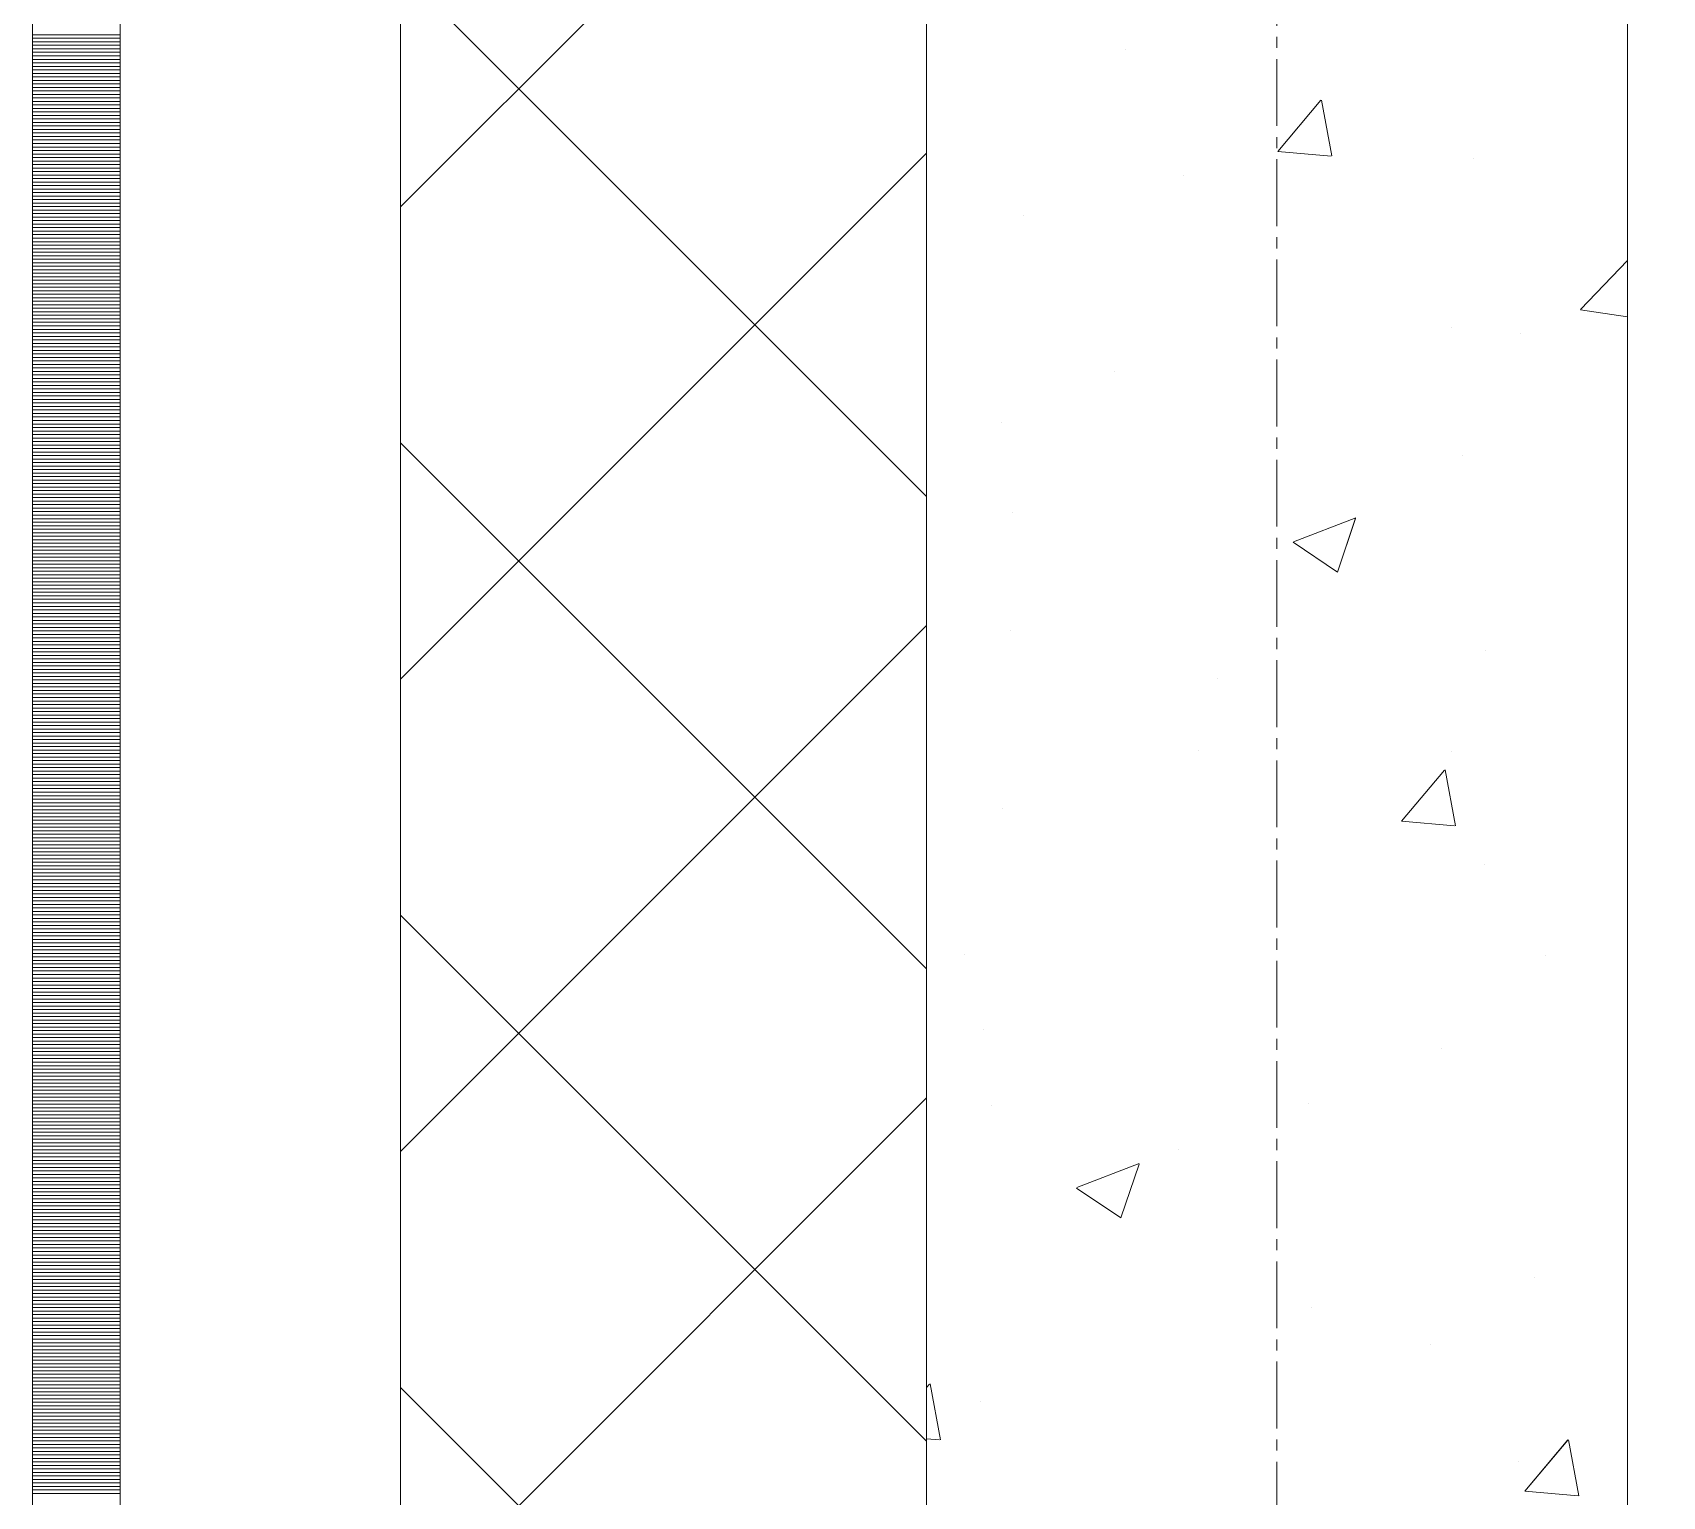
# Model space of a CAD drawing. Header units: millimetres. Extents: x 470010 to 1231400, y -134005 to 421770.
# Drawn here: x 672518.6 to 672983.6, y -41378.3 to -40960.9 of the extents above; entities that cross this region are included whole.
import ezdxf
from ezdxf.enums import TextEntityAlignment as Align

# ---------------------------------------------------------------- set-up
doc = ezdxf.new("R2010")
doc.units = ezdxf.units.MM
doc.linetypes.add('CENTER2', pattern=[28.575, 19.05, -3.175, 3.175, -3.175])
doc.linetypes.add('DASHED', pattern=[19.05, 12.7, -6.35])
doc.layers.get('Defpoints').update_dxf_attribs({"color": 140})
doc.layers.add('АР_Делит', color=120, linetype='Continuous', lineweight=0, plot=False)
for name, color, linetype, lineweight in [('АР_Стены ПЕНОблок', 52, 'Continuous', 20), ('АР_Тонкая', 254, 'Continuous', 5), ('АР_Утеплитель', 31, 'Continuous', 0), ('АР_Штриховка', 8, 'Continuous', 0)]:
    doc.layers.add(name, color=color, linetype=linetype, lineweight=lineweight)
doc.layers.add('РД_Оси_100', color=7, linetype='Continuous', lineweight=0, true_color=0x525252)
doc.styles.add('style1', font='ARIALN.TTF')

# ---------------------------------------------------------------- blocks, each defined once
blk = doc.blocks.new('СОШ_2200_АР_ОСИ_М100_28.05.24')
at = {"layer": 'АР_Делит', "color": 251, "linetype": 'DASHED', "true_color": 0x636466}
blk.add_lwpolyline([(114955, 135155), (114955, -355), (93595.036, -355), (93595.036, 13855), (94145, 13855), (94145, 68320), (66055, 68320), (66055, 13857.73), (83455, 13857.73), (83455, -355), (45245, -355), (45245, 13145), (44695, 13145), (44695, 26755), (45245, 26755), (45245, 68320), (20455, 68320), (20455, 26755), (27955, 26755), (27955, 13145), (-355, 13145), (-355, 100855)], dxfattribs=at)
at = {"layer": 'РД_Оси_100', "color": 251, "linetype": 'CENTER2', "true_color": 0x636466}
blk.add_line((0, -6155), (0, 139938.679), dxfattribs=at)
blk = doc.blocks.new('A$C9108343f')
at = {"layer": 'АР_Стены ПЕНОблок', "color": 18, "linetype": 'Continuous', "lineweight": 20, "true_color": 0x000000}
for p, q in [((7054.96, 97555), (7054.96, 21355)), ((7254.96, 21355), (7254.96, 97555))]:
    blk.add_line(p, q, dxfattribs=at)
at = {"layer": 'АР_Тонкая', "color": 18, "linetype": 'Continuous', "lineweight": 5, "true_color": 0x000000}
for p, q in [((6799.96, 97555), (6799.96, 21355)), ((6824.96, 97555), (6824.96, 21355)), ((6824.96, 21355), (6824.96, 97555)), ((6904.96, 21355), (6904.96, 97555))]:
    blk.add_line(p, q, dxfattribs=at)
at = {"layer": 'АР_Утеплитель', "color": 18, "linetype": 'Continuous', "lineweight": 0, "true_color": 0x000000}
for p, q in [((6904.96, 97555), (6904.96, 21355)), ((7054.96, 21355), (7054.96, 97555))]:
    blk.add_line(p, q, dxfattribs=at)
at = {"layer": 'АР_Штриховка', "color": 18, "linetype": 'Continuous', "lineweight": 0, "true_color": 0x000000}
for p, q in [((6904.96, 59355.68), (7054.96, 59505.68)), ((7054.96, 59273.11), (6904.96, 59423.11)), ((6799.96, 59404.75), (6824.96, 59404.75)), ((6799.96, 59403.75), (6824.96, 59403.75)), ((6799.96, 59402.75), (6824.96, 59402.75)), ((6799.96, 59401.75), (6824.96, 59401.75)), ((6799.96, 59400.75), (6824.96, 59400.75)), ((6799.96, 59399.75), (6824.96, 59399.75)), ((7111.91, 59400.47), (7111.91, 59400.47)), ((6799.96, 59398.75), (6824.96, 59398.75)), ((6799.96, 59397.75), (6824.96, 59397.75)), ((6799.96, 59396.75), (6824.96, 59396.75)), ((6799.96, 59395.75), (6824.96, 59395.75)), ((6799.96, 59394.75), (6824.96, 59394.75)), ((6799.96, 59393.75), (6824.96, 59393.75)), ((6799.96, 59392.75), (6824.96, 59392.75)), ((6799.96, 59391.75), (6824.96, 59391.75)), ((6799.96, 59390.75), (6824.96, 59390.75)), ((6799.96, 59389.75), (6824.96, 59389.75)), ((6799.96, 59388.75), (6824.96, 59388.75)), ((6799.96, 59387.75), (6824.96, 59387.75)), ((6799.96, 59386.75), (6824.96, 59386.75)), ((6799.96, 59385.75), (6824.96, 59385.75)), ((7155.26, 59371.51), (7167.5, 59386.11)), ((7170.66, 59370.22), (7167.72, 59386.14)), ((6799.96, 59384.75), (6824.96, 59384.75)), ((6799.96, 59383.75), (6824.96, 59383.75)), ((6799.96, 59382.75), (6824.96, 59382.75)), ((6799.96, 59381.75), (6824.96, 59381.75)), ((6799.96, 59380.75), (6824.96, 59380.75)), ((6799.96, 59379.75), (6824.96, 59379.75)), ((6799.96, 59378.75), (6824.96, 59378.75)), ((6799.96, 59377.75), (6824.96, 59377.75)), ((6799.96, 59376.75), (6824.96, 59376.75)), ((6799.96, 59375.75), (6824.96, 59375.75)), ((6799.96, 59374.75), (6824.96, 59374.75)), ((6799.96, 59373.75), (6824.96, 59373.75)), ((6799.96, 59372.75), (6824.96, 59372.75)), ((6799.96, 59371.75), (6824.96, 59371.75)), ((7155.26, 59371.51), (7170.44, 59370.18)), ((6799.96, 59370.75), (6824.96, 59370.75)), ((6799.96, 59369.75), (6824.96, 59369.75)), ((6799.96, 59368.75), (6824.96, 59368.75)), ((6799.96, 59367.75), (6824.96, 59367.75)), ((6799.96, 59366.75), (6824.96, 59366.75)), ((6904.96, 59220.97), (7054.96, 59370.97)), ((7211.06, 59369.4), (7211.06, 59369.4)), ((6799.96, 59365.75), (6824.96, 59365.75)), ((6799.96, 59364.75), (6824.96, 59364.75)), ((6799.96, 59363.75), (6824.96, 59363.75)), ((6799.96, 59362.75), (6824.96, 59362.75)), ((7128.44, 59364.64), (7128.44, 59364.64)), ((6799.96, 59361.75), (6824.96, 59361.75)), ((6799.96, 59360.75), (6824.96, 59360.75)), ((6799.96, 59359.75), (6824.96, 59359.75)), ((6799.96, 59358.75), (6824.96, 59358.75)), ((6799.96, 59357.75), (6824.96, 59357.75)), ((6799.96, 59356.75), (6824.96, 59356.75)), ((6799.96, 59355.75), (6824.96, 59355.75)), ((6799.96, 59354.75), (6824.96, 59354.75)), ((6799.96, 59353.75), (6824.96, 59353.75)), ((6799.96, 59352.75), (6824.96, 59352.75)), ((7082.76, 59353.14), (7082.76, 59353.14)), ((6799.96, 59351.75), (6824.96, 59351.75)), ((6799.96, 59350.75), (6824.96, 59350.75)), ((6799.96, 59349.75), (6824.96, 59349.75)), ((6799.96, 59348.75), (6824.96, 59348.75)), ((6799.96, 59347.75), (6824.96, 59347.75)), ((6799.96, 59346.75), (6824.96, 59346.75)), ((6799.96, 59345.75), (6824.96, 59345.75)), ((6799.96, 59344.75), (6824.96, 59344.75)), ((6799.96, 59343.75), (6824.96, 59343.75)), ((6799.96, 59342.75), (6824.96, 59342.75)), ((6799.96, 59341.75), (6824.96, 59341.75)), ((6799.96, 59340.75), (6824.96, 59340.75)), ((6799.96, 59339.75), (6824.96, 59339.75)), ((6799.96, 59338.75), (6824.96, 59338.75)), ((7241.56, 59326.44), (7254.96, 59340.41)), ((6799.96, 59337.75), (6824.96, 59337.75)), ((6799.96, 59336.75), (6824.96, 59336.75)), ((6799.96, 59335.75), (6824.96, 59335.75)), ((6799.96, 59334.75), (6824.96, 59334.75)), ((6799.96, 59333.75), (6824.96, 59333.75)), ((6799.96, 59332.75), (6824.96, 59332.75)), ((6799.96, 59331.75), (6824.96, 59331.75)), ((6799.96, 59330.75), (6824.96, 59330.75)), ((6799.96, 59329.75), (6824.96, 59329.75)), ((6799.96, 59328.75), (6824.96, 59328.75)), ((6799.96, 59327.75), (6824.96, 59327.75)), ((6799.96, 59326.75), (6824.96, 59326.75)), ((6799.96, 59325.75), (6824.96, 59325.75)), ((6799.96, 59324.75), (6824.96, 59324.75)), ((7241.61, 59326.34), (7254.96, 59324.27)), ((6799.96, 59323.75), (6824.96, 59323.75)), ((6799.96, 59322.75), (6824.96, 59322.75)), ((6799.96, 59321.75), (6824.96, 59321.75)), ((6799.96, 59320.75), (6824.96, 59320.75)), ((7204.88, 59321.33), (7204.88, 59321.33)), ((6799.96, 59319.75), (6824.96, 59319.75)), ((6799.96, 59318.75), (6824.96, 59318.75)), ((6799.96, 59317.75), (6824.96, 59317.75)), ((6799.96, 59316.75), (6824.96, 59316.75)), ((6799.96, 59315.75), (6824.96, 59315.75)), ((7224.59, 59319.53), (7224.59, 59319.53)), ((6799.96, 59314.75), (6824.96, 59314.75)), ((6799.96, 59313.75), (6824.96, 59313.75)), ((6799.96, 59312.75), (6824.96, 59312.75)), ((6799.96, 59311.75), (6824.96, 59311.75)), ((6799.96, 59310.75), (6824.96, 59310.75)), ((6799.96, 59309.75), (6824.96, 59309.75)), ((6799.96, 59308.75), (6824.96, 59308.75)), ((6799.96, 59307.75), (6824.96, 59307.75)), ((6799.96, 59306.75), (6824.96, 59306.75)), ((7108.68, 59308.66), (7108.68, 59308.66)), ((6799.96, 59305.75), (6824.96, 59305.75)), ((6799.96, 59304.75), (6824.96, 59304.75)), ((6799.96, 59303.75), (6824.96, 59303.75)), ((6799.96, 59302.75), (6824.96, 59302.75)), ((6799.96, 59301.75), (6824.96, 59301.75)), ((6799.96, 59300.75), (6824.96, 59300.75)), ((6799.96, 59299.75), (6824.96, 59299.75)), ((6799.96, 59298.75), (6824.96, 59298.75)), ((6799.96, 59297.75), (6824.96, 59297.75)), ((6799.96, 59296.75), (6824.96, 59296.75)), ((6799.96, 59295.75), (6824.96, 59295.75)), ((6799.96, 59294.75), (6824.96, 59294.75)), ((6799.96, 59293.75), (6824.96, 59293.75)), ((6799.96, 59292.75), (6824.96, 59292.75)), ((7076.47, 59294.11), (7076.47, 59294.11)), ((6799.96, 59291.75), (6824.96, 59291.75)), ((6799.96, 59290.75), (6824.96, 59290.75)), ((6799.96, 59289.75), (6824.96, 59289.75)), ((6799.96, 59288.75), (6824.96, 59288.75)), ((6799.96, 59287.75), (6824.96, 59287.75)), ((7054.96, 59138.41), (6904.96, 59288.41)), ((6799.96, 59286.75), (6824.96, 59286.75)), ((6799.96, 59285.75), (6824.96, 59285.75)), ((6799.96, 59284.75), (6824.96, 59284.75)), ((6799.96, 59283.75), (6824.96, 59283.75)), ((7207.97, 59284.85), (7207.97, 59284.85)), ((6799.96, 59282.75), (6824.96, 59282.75)), ((6799.96, 59281.75), (6824.96, 59281.75)), ((6799.96, 59280.75), (6824.96, 59280.75)), ((6799.96, 59279.75), (6824.96, 59279.75)), ((6799.96, 59278.75), (6824.96, 59278.75)), ((6799.96, 59277.75), (6824.96, 59277.75)), ((6799.96, 59276.75), (6824.96, 59276.75)), ((6799.96, 59275.75), (6824.96, 59275.75)), ((6799.96, 59274.75), (6824.96, 59274.75)), ((6799.96, 59273.75), (6824.96, 59273.75)), ((6799.96, 59272.75), (6824.96, 59272.75)), ((6799.96, 59271.75), (6824.96, 59271.75)), ((6799.96, 59270.75), (6824.96, 59270.75)), ((6799.96, 59269.75), (6824.96, 59269.75)), ((6799.96, 59268.75), (6824.96, 59268.75)), ((6799.96, 59267.75), (6824.96, 59267.75)), ((6799.96, 59266.75), (6824.96, 59266.75)), ((6799.96, 59265.75), (6824.96, 59265.75)), ((6799.96, 59264.75), (6824.96, 59264.75)), ((7079.67, 59268.59), (7079.67, 59268.59)), ((7159.7, 59260.17), (7177.49, 59266.99)), ((7172.28, 59251.5), (7177.43, 59266.85)), ((6799.96, 59263.75), (6824.96, 59263.75)), ((6799.96, 59262.75), (6824.96, 59262.75)), ((6799.96, 59261.75), (6824.96, 59261.75)), ((6799.96, 59260.75), (6824.96, 59260.75)), ((6799.96, 59259.75), (6824.96, 59259.75)), ((7159.64, 59260.02), (7172.27, 59251.5)), ((6799.96, 59258.75), (6824.96, 59258.75)), ((6799.96, 59257.75), (6824.96, 59257.75)), ((6799.96, 59256.75), (6824.96, 59256.75)), ((6799.96, 59255.75), (6824.96, 59255.75)), ((6799.96, 59254.75), (6824.96, 59254.75)), ((6799.96, 59253.75), (6824.96, 59253.75)), ((6799.96, 59252.75), (6824.96, 59252.75)), ((6799.96, 59251.75), (6824.96, 59251.75)), ((6799.96, 59250.75), (6824.96, 59250.75)), ((6799.96, 59249.75), (6824.96, 59249.75)), ((6799.96, 59248.75), (6824.96, 59248.75)), ((6799.96, 59247.75), (6824.96, 59247.75)), ((6799.96, 59246.75), (6824.96, 59246.75)), ((6799.96, 59245.75), (6824.96, 59245.75)), ((6799.96, 59244.75), (6824.96, 59244.75)), ((6799.96, 59243.75), (6824.96, 59243.75)), ((6799.96, 59242.75), (6824.96, 59242.75)), ((6799.96, 59241.75), (6824.96, 59241.75)), ((6799.96, 59240.75), (6824.96, 59240.75)), ((6799.96, 59239.75), (6824.96, 59239.75)), ((6799.96, 59238.75), (6824.96, 59238.75)), ((6799.96, 59237.75), (6824.96, 59237.75)), ((6799.96, 59236.75), (6824.96, 59236.75)), ((6799.96, 59235.75), (6824.96, 59235.75)), ((6799.96, 59234.75), (6824.96, 59234.75)), ((6799.96, 59233.75), (6824.96, 59233.75)), ((6799.96, 59232.75), (6824.96, 59232.75)), ((6799.96, 59231.75), (6824.96, 59231.75)), ((6904.96, 59086.27), (7054.96, 59236.27)), ((7078.98, 59234.85), (7078.98, 59234.85)), ((6799.96, 59230.75), (6824.96, 59230.75)), ((6799.96, 59229.75), (6824.96, 59229.75)), ((6799.96, 59228.75), (6824.96, 59228.75)), ((6799.96, 59227.75), (6824.96, 59227.75)), ((7214.57, 59229.12), (7214.57, 59229.12)), ((6799.96, 59226.75), (6824.96, 59226.75)), ((6799.96, 59225.75), (6824.96, 59225.75)), ((6799.96, 59224.75), (6824.96, 59224.75)), ((6799.96, 59223.75), (6824.96, 59223.75)), ((6799.96, 59222.75), (6824.96, 59222.75)), ((6799.96, 59221.75), (6824.96, 59221.75)), ((6799.96, 59220.75), (6824.96, 59220.75)), ((6799.96, 59219.75), (6824.96, 59219.75)), ((6799.96, 59218.75), (6824.96, 59218.75)), ((6799.96, 59217.75), (6824.96, 59217.75)), ((7138.06, 59221.15), (7138.06, 59221.15)), ((6799.96, 59216.75), (6824.96, 59216.75)), ((6799.96, 59215.75), (6824.96, 59215.75)), ((6799.96, 59214.75), (6824.96, 59214.75)), ((6799.96, 59213.75), (6824.96, 59213.75)), ((6799.96, 59212.75), (6824.96, 59212.75)), ((6799.96, 59211.75), (6824.96, 59211.75)), ((6799.96, 59210.75), (6824.96, 59210.75)), ((6799.96, 59209.75), (6824.96, 59209.75)), ((6799.96, 59208.75), (6824.96, 59208.75)), ((6799.96, 59207.75), (6824.96, 59207.75)), ((6799.96, 59206.75), (6824.96, 59206.75)), ((6799.96, 59205.75), (6824.96, 59205.75)), ((6799.96, 59204.75), (6824.96, 59204.75)), ((6799.96, 59203.75), (6824.96, 59203.75)), ((6799.96, 59202.75), (6824.96, 59202.75)), ((6799.96, 59201.75), (6824.96, 59201.75)), ((6799.96, 59200.75), (6824.96, 59200.75)), ((6799.96, 59199.75), (6824.96, 59199.75)), ((7132.53, 59200.73), (7132.53, 59200.73)), ((7204.88, 59200.29), (7204.88, 59200.29)), ((6799.96, 59198.75), (6824.96, 59198.75)), ((6799.96, 59197.75), (6824.96, 59197.75)), ((6799.96, 59196.75), (6824.96, 59196.75)), ((6799.96, 59195.75), (6824.96, 59195.75)), ((6799.96, 59194.75), (6824.96, 59194.75)), ((7190.5, 59180.46), (7202.75, 59195.05)), ((7205.9, 59179.16), (7202.96, 59195.09)), ((6799.96, 59193.75), (6824.96, 59193.75)), ((6799.96, 59192.75), (6824.96, 59192.75)), ((6799.96, 59191.75), (6824.96, 59191.75)), ((6799.96, 59190.75), (6824.96, 59190.75)), ((6799.96, 59189.75), (6824.96, 59189.75)), ((6799.96, 59188.75), (6824.96, 59188.75)), ((6799.96, 59187.75), (6824.96, 59187.75)), ((6799.96, 59186.75), (6824.96, 59186.75)), ((6799.96, 59185.75), (6824.96, 59185.75)), ((6799.96, 59184.75), (6824.96, 59184.75)), ((6799.96, 59183.75), (6824.96, 59183.75)), ((6799.96, 59182.75), (6824.96, 59182.75)), ((6799.96, 59181.75), (6824.96, 59181.75)), ((6799.96, 59180.75), (6824.96, 59180.75)), ((7076.59, 59184.03), (7076.59, 59184.03)), ((6799.96, 59179.75), (6824.96, 59179.75)), ((6799.96, 59178.75), (6824.96, 59178.75)), ((6799.96, 59177.75), (6824.96, 59177.75)), ((6799.96, 59176.75), (6824.96, 59176.75)), ((7190.5, 59180.45), (7205.68, 59179.12)), ((6799.96, 59175.75), (6824.96, 59175.75)), ((6799.96, 59174.75), (6824.96, 59174.75)), ((6799.96, 59173.75), (6824.96, 59173.75)), ((6799.96, 59172.75), (6824.96, 59172.75)), ((6799.96, 59171.75), (6824.96, 59171.75)), ((6799.96, 59170.75), (6824.96, 59170.75)), ((6799.96, 59169.75), (6824.96, 59169.75)), ((6799.96, 59168.75), (6824.96, 59168.75)), ((6799.96, 59167.75), (6824.96, 59167.75)), ((6799.96, 59166.75), (6824.96, 59166.75)), ((7214.11, 59167.98), (7214.11, 59167.98)), ((6799.96, 59165.75), (6824.96, 59165.75)), ((6799.96, 59164.75), (6824.96, 59164.75)), ((6799.96, 59163.75), (6824.96, 59163.75)), ((6799.96, 59162.75), (6824.96, 59162.75)), ((6799.96, 59161.75), (6824.96, 59161.75)), ((6799.96, 59160.75), (6824.96, 59160.75)), ((6799.96, 59159.75), (6824.96, 59159.75)), ((6799.96, 59158.75), (6824.96, 59158.75)), ((6799.96, 59157.75), (6824.96, 59157.75)), ((6799.96, 59156.75), (6824.96, 59156.75)), ((6799.96, 59155.75), (6824.96, 59155.75)), ((6799.96, 59154.75), (6824.96, 59154.75)), ((6799.96, 59153.75), (6824.96, 59153.75)), ((6799.96, 59152.75), (6824.96, 59152.75)), ((7054.96, 59003.7), (6904.96, 59153.7)), ((6799.96, 59151.75), (6824.96, 59151.75)), ((6799.96, 59150.75), (6824.96, 59150.75)), ((6799.96, 59149.75), (6824.96, 59149.75)), ((6799.96, 59148.75), (6824.96, 59148.75)), ((6799.96, 59147.75), (6824.96, 59147.75)), ((6799.96, 59146.75), (6824.96, 59146.75)), ((6799.96, 59145.75), (6824.96, 59145.75)), ((6799.96, 59144.75), (6824.96, 59144.75)), ((6799.96, 59143.75), (6824.96, 59143.75)), ((6799.96, 59142.75), (6824.96, 59142.75)), ((6799.96, 59141.75), (6824.96, 59141.75)), ((6799.96, 59140.75), (6824.96, 59140.75)), ((6799.96, 59139.75), (6824.96, 59139.75)), ((6799.96, 59138.75), (6824.96, 59138.75)), ((7065.98, 59142.56), (7065.98, 59142.56)), ((7231.65, 59142.09), (7231.65, 59142.09)), ((6799.96, 59137.75), (6824.96, 59137.75)), ((6799.96, 59136.75), (6824.96, 59136.75)), ((6799.96, 59135.75), (6824.96, 59135.75)), ((6799.96, 59134.75), (6824.96, 59134.75)), ((6799.96, 59133.75), (6824.96, 59133.75)), ((6799.96, 59132.75), (6824.96, 59132.75)), ((6799.96, 59131.75), (6824.96, 59131.75)), ((6799.96, 59130.75), (6824.96, 59130.75)), ((6799.96, 59129.75), (6824.96, 59129.75)), ((6799.96, 59128.75), (6824.96, 59128.75)), ((6799.96, 59127.75), (6824.96, 59127.75)), ((6799.96, 59126.75), (6824.96, 59126.75)), ((6799.96, 59125.75), (6824.96, 59125.75)), ((6799.96, 59124.75), (6824.96, 59124.75)), ((6799.96, 59123.75), (6824.96, 59123.75)), ((6799.96, 59122.75), (6824.96, 59122.75)), ((6799.96, 59121.75), (6824.96, 59121.75)), ((6799.96, 59120.75), (6824.96, 59120.75)), ((7071.24, 59120.97), (7071.24, 59120.97)), ((6799.96, 59119.75), (6824.96, 59119.75)), ((6799.96, 59118.75), (6824.96, 59118.75)), ((6799.96, 59117.75), (6824.96, 59117.75)), ((6799.96, 59116.75), (6824.96, 59116.75)), ((6799.96, 59115.75), (6824.96, 59115.75)), ((7201.79, 59115.74), (7201.79, 59115.74)), ((6799.96, 59114.75), (6824.96, 59114.75)), ((6799.96, 59113.75), (6824.96, 59113.75)), ((6799.96, 59112.75), (6824.96, 59112.75)), ((6799.96, 59111.75), (6824.96, 59111.75)), ((6799.96, 59110.75), (6824.96, 59110.75)), ((6799.96, 59109.75), (6824.96, 59109.75)), ((6799.96, 59108.75), (6824.96, 59108.75)), ((6799.96, 59107.75), (6824.96, 59107.75)), ((6799.96, 59106.75), (6824.96, 59106.75)), ((6799.96, 59105.75), (6824.96, 59105.75)), ((6799.96, 59104.75), (6824.96, 59104.75)), ((6799.96, 59103.75), (6824.96, 59103.75)), ((6799.96, 59102.75), (6824.96, 59102.75)), ((6799.96, 59101.75), (6824.96, 59101.75)), ((6904.96, 58951.56), (7054.96, 59101.56)), ((6799.96, 59100.75), (6824.96, 59100.75)), ((6799.96, 59099.75), (6824.96, 59099.75)), ((6799.96, 59098.75), (6824.96, 59098.75)), ((6799.96, 59097.75), (6824.96, 59097.75)), ((7073.5, 59099.48), (7073.5, 59099.48)), ((7164.04, 59100.01), (7164.04, 59100.01)), ((6799.96, 59096.75), (6824.96, 59096.75)), ((6799.96, 59095.75), (6824.96, 59095.75)), ((6799.96, 59094.75), (6824.96, 59094.75)), ((6799.96, 59093.75), (6824.96, 59093.75)), ((6799.96, 59092.75), (6824.96, 59092.75)), ((6799.96, 59091.75), (6824.96, 59091.75)), ((6799.96, 59090.75), (6824.96, 59090.75)), ((6799.96, 59089.75), (6824.96, 59089.75)), ((6799.96, 59088.75), (6824.96, 59088.75)), ((6799.96, 59087.75), (6824.96, 59087.75)), ((6799.96, 59086.75), (6824.96, 59086.75)), ((6799.96, 59085.75), (6824.96, 59085.75)), ((6799.96, 59084.75), (6824.96, 59084.75)), ((6799.96, 59083.75), (6824.96, 59083.75)), ((7126.84, 59086.79), (7126.84, 59086.79)), ((6799.96, 59082.75), (6824.96, 59082.75)), ((6799.96, 59081.75), (6824.96, 59081.75)), ((6799.96, 59080.75), (6824.96, 59080.75)), ((6799.96, 59079.75), (6824.96, 59079.75)), ((6799.96, 59078.75), (6824.96, 59078.75)), ((7097.9, 59075.98), (7115.68, 59082.81)), ((7110.48, 59067.31), (7115.63, 59082.66)), ((6799.96, 59077.75), (6824.96, 59077.75)), ((6799.96, 59076.75), (6824.96, 59076.75)), ((6799.96, 59075.75), (6824.96, 59075.75)), ((6799.96, 59074.75), (6824.96, 59074.75)), ((6799.96, 59073.75), (6824.96, 59073.75)), ((7097.83, 59075.84), (7110.47, 59067.31)), ((6799.96, 59072.75), (6824.96, 59072.75)), ((6799.96, 59071.75), (6824.96, 59071.75)), ((6799.96, 59070.75), (6824.96, 59070.75)), ((6799.96, 59069.75), (6824.96, 59069.75)), ((6799.96, 59068.75), (6824.96, 59068.75)), ((6799.96, 59067.75), (6824.96, 59067.75)), ((6799.96, 59066.75), (6824.96, 59066.75)), ((6799.96, 59065.75), (6824.96, 59065.75)), ((6799.96, 59064.75), (6824.96, 59064.75)), ((6799.96, 59063.75), (6824.96, 59063.75)), ((6799.96, 59062.75), (6824.96, 59062.75)), ((6799.96, 59061.75), (6824.96, 59061.75)), ((6799.96, 59060.75), (6824.96, 59060.75)), ((6799.96, 59059.75), (6824.96, 59059.75)), ((6799.96, 59058.75), (6824.96, 59058.75)), ((6799.96, 59057.75), (6824.96, 59057.75)), ((6799.96, 59056.75), (6824.96, 59056.75)), ((6799.96, 59055.75), (6824.96, 59055.75)), ((6799.96, 59054.75), (6824.96, 59054.75)), ((6799.96, 59053.75), (6824.96, 59053.75)), ((6799.96, 59052.75), (6824.96, 59052.75)), ((6799.96, 59051.75), (6824.96, 59051.75)), ((6799.96, 59050.75), (6824.96, 59050.75)), ((6799.96, 59049.75), (6824.96, 59049.75)), ((6799.96, 59048.75), (6824.96, 59048.75)), ((6799.96, 59047.75), (6824.96, 59047.75)), ((6799.96, 59046.75), (6824.96, 59046.75)), ((6799.96, 59045.75), (6824.96, 59045.75)), ((7228.42, 59050.28), (7228.42, 59050.28)), ((6799.96, 59044.75), (6824.96, 59044.75)), ((6799.96, 59043.75), (6824.96, 59043.75)), ((6799.96, 59042.75), (6824.96, 59042.75)), ((6799.96, 59041.75), (6824.96, 59041.75)), ((7164.83, 59041.9), (7164.83, 59041.9)), ((6799.96, 59040.75), (6824.96, 59040.75)), ((6799.96, 59039.75), (6824.96, 59039.75)), ((6799.96, 59038.75), (6824.96, 59038.75)), ((6799.96, 59037.75), (6824.96, 59037.75)), ((6799.96, 59036.75), (6824.96, 59036.75)), ((6799.96, 59035.75), (6824.96, 59035.75)), ((6799.96, 59034.75), (6824.96, 59034.75)), ((6799.96, 59033.75), (6824.96, 59033.75)), ((6799.96, 59032.75), (6824.96, 59032.75)), ((6799.96, 59031.75), (6824.96, 59031.75)), ((6799.96, 59030.75), (6824.96, 59030.75)), ((6799.96, 59029.75), (6824.96, 59029.75)), ((6799.96, 59028.75), (6824.96, 59028.75)), ((6799.96, 59027.75), (6824.96, 59027.75)), ((7198.71, 59031.18), (7198.71, 59031.18)), ((6799.96, 59026.75), (6824.96, 59026.75)), ((6799.96, 59025.75), (6824.96, 59025.75)), ((6799.96, 59024.75), (6824.96, 59024.75)), ((6799.96, 59023.75), (6824.96, 59023.75)), ((6799.96, 59022.75), (6824.96, 59022.75)), ((6799.96, 59021.75), (6824.96, 59021.75)), ((6799.96, 59020.75), (6824.96, 59020.75)), ((6799.96, 59019.75), (6824.96, 59019.75)), ((6799.96, 59018.75), (6824.96, 59018.75)), ((7054.96, 58869), (6904.96, 59019)), ((7054.96, 59018.92), (7055.81, 59019.93)), ((7058.96, 59004.05), (7056.02, 59019.97)), ((6799.96, 59017.75), (6824.96, 59017.75)), ((6799.96, 59016.75), (6824.96, 59016.75)), ((6799.96, 59015.75), (6824.96, 59015.75)), ((6799.96, 59014.75), (6824.96, 59014.75)), ((6799.96, 59013.75), (6824.96, 59013.75)), ((7070.41, 59014.92), (7070.41, 59014.92)), ((6799.96, 59012.75), (6824.96, 59012.75)), ((6799.96, 59011.75), (6824.96, 59011.75)), ((6799.96, 59010.75), (6824.96, 59010.75)), ((6799.96, 59009.75), (6824.96, 59009.75)), ((6799.96, 59008.75), (6824.96, 59008.75)), ((6799.96, 59007.75), (6824.96, 59007.75)), ((6799.96, 59006.75), (6824.96, 59006.75)), ((6799.96, 59005.75), (6824.96, 59005.75)), ((6799.96, 59004.75), (6824.96, 59004.75)), ((7054.96, 59004.34), (7058.74, 59004.01)), ((7225.75, 58989.4), (7237.99, 59003.99)), ((7241.14, 58988.11), (7238.21, 59004.03)), ((6799.96, 59003.75), (6824.96, 59003.75)), ((6799.96, 59002.75), (6824.96, 59002.75)), ((6799.96, 59001.75), (6824.96, 59001.75)), ((6799.96, 59000.75), (6824.96, 59000.75)), ((6799.96, 58999.75), (6824.96, 58999.75)), ((6799.96, 58998.75), (6824.96, 58998.75)), ((6799.96, 58997.75), (6824.96, 58997.75)), ((6799.96, 58996.75), (6824.96, 58996.75)), ((6799.96, 58995.75), (6824.96, 58995.75)), ((6799.96, 58994.75), (6824.96, 58994.75)), ((7223.85, 58997.9), (7223.85, 58997.9)), ((6799.96, 58993.75), (6824.96, 58993.75)), ((6799.96, 58992.75), (6824.96, 58992.75)), ((6799.96, 58991.75), (6824.96, 58991.75)), ((6799.96, 58990.75), (6824.96, 58990.75)), ((6799.96, 58989.75), (6824.96, 58989.75)), ((6799.96, 58988.75), (6824.96, 58988.75)), ((7225.75, 58989.4), (7240.93, 58988.07))]:
    blk.add_line(p, q, dxfattribs=at)
at = {"layer": 'РД_Оси_100'}
blk.add_blockref('СОШ_2200_АР_ОСИ_М100_28.05.24', (7154.96, 6755), dxfattribs=at)
at = {"layer": 'Defpoints', "color": 18, "true_color": 0x000000, "style": 'style1'}
for p in [(143949.34, 316089.12), (143974.98, 281639.5), (143890.4, 273244.71), (143839.99, 264276.81), (143967.75, 254892.38), (12251.96, 104178.14), (12382.58, 96023.14)]:
    blk.add_attdef('АР-ПОМЕЩЕНИЕ:НАИМЕНОВАНИЕ', text='', height=100, dxfattribs=at).set_placement(p, align=Align.MIDDLE)
at = {"layer": 'Defpoints', "color": 18, "true_color": 0x000000, "style": 'style1', "flags": 8}
for p in [(143951.3, 279099.09), (143848.34, 269251.11), (143875.33, 260094.25), (144049.74, 250824.7), (163419.28, 238153.36), (155897.46, 237965.97), (183037.2, 237965.97), (143342.94, 237876.19)]:
    blk.add_attdef('АР-ПОМЕЩЕНИЕ:НАИМЕНОВАНИЕ', text='', height=100, dxfattribs=at).set_placement(p, align=Align.MIDDLE)

msp = doc.modelspace()

# ---------------------------------------------------------------- linework, layer by layer
at = {"layer": 'АР_Стены ПЕНОблок', "color": 18, "linetype": 'Continuous', "lineweight": 20, "true_color": 0x000000}
for p, q in [((672773.57, -2811.242), (672773.57, -79011.242)), ((672973.57, -79011.242), (672973.57, -2811.242))]:
    msp.add_line(p, q, dxfattribs=at)
at = {"layer": 'АР_Тонкая', "color": 18, "linetype": 'Continuous', "lineweight": 5, "true_color": 0x000000}
for p, q in [((672518.57, -2811.242), (672518.57, -79011.242)), ((672543.57, -2811.242), (672543.57, -79011.242)), ((672543.57, -79011.242), (672543.57, -2811.242)), ((672623.57, -79011.242), (672623.57, -2811.242))]:
    msp.add_line(p, q, dxfattribs=at)
at = {"layer": 'АР_Утеплитель', "color": 18, "linetype": 'Continuous', "lineweight": 0, "true_color": 0x000000}
for p, q in [((672623.57, -2811.242), (672623.57, -79011.242)), ((672773.57, -79011.242), (672773.57, -2811.242))]:
    msp.add_line(p, q, dxfattribs=at)
at = {"layer": 'АР_Штриховка', "color": 18, "linetype": 'Continuous', "lineweight": 0, "true_color": 0x000000}
for p, q in [((672623.57, -41010.566), (672773.57, -40860.566)), ((672773.57, -41093.133), (672623.57, -40943.133)), ((672518.57, -40961.492), (672543.57, -40961.492)), ((672518.57, -40962.492), (672543.57, -40962.492)), ((672518.57, -40963.492), (672543.57, -40963.492)), ((672518.57, -40964.492), (672543.57, -40964.492)), ((672518.57, -40965.492), (672543.57, -40965.492)), ((672518.57, -40966.492), (672543.57, -40966.492)), ((672518.57, -40967.492), (672543.57, -40967.492)), ((672518.57, -40968.492), (672543.57, -40968.492)), ((672518.57, -40969.492), (672543.57, -40969.492)), ((672518.57, -40970.492), (672543.57, -40970.492)), ((672518.57, -40971.492), (672543.57, -40971.492)), ((672518.57, -40972.492), (672543.57, -40972.492)), ((672518.57, -40973.492), (672543.57, -40973.492)), ((672518.57, -40974.492), (672543.57, -40974.492)), ((672518.57, -40975.492), (672543.57, -40975.492)), ((672518.57, -40976.492), (672543.57, -40976.492)), ((672518.57, -40977.492), (672543.57, -40977.492)), ((672518.57, -40978.492), (672543.57, -40978.492)), ((672518.57, -40979.492), (672543.57, -40979.492)), ((672873.871, -40994.728), (672886.116, -40980.135)), ((672889.269, -40996.021), (672886.332, -40980.099)), ((672518.57, -40980.492), (672543.57, -40980.492)), ((672518.57, -40981.492), (672543.57, -40981.492)), ((672518.57, -40982.492), (672543.57, -40982.492)), ((672518.57, -40983.492), (672543.57, -40983.492)), ((672518.57, -40984.492), (672543.57, -40984.492)), ((672518.57, -40985.492), (672543.57, -40985.492)), ((672518.57, -40986.492), (672543.57, -40986.492)), ((672518.57, -40987.492), (672543.57, -40987.492)), ((672518.57, -40988.492), (672543.57, -40988.492)), ((672518.57, -40989.492), (672543.57, -40989.492)), ((672518.57, -40990.492), (672543.57, -40990.492)), ((672518.57, -40991.492), (672543.57, -40991.492)), ((672518.57, -40992.492), (672543.57, -40992.492)), ((672518.57, -40993.492), (672543.57, -40993.492)), ((672518.57, -40994.492), (672543.57, -40994.492)), ((672518.57, -40995.492), (672543.57, -40995.492)), ((672518.57, -40996.492), (672543.57, -40996.492)), ((672518.57, -40997.492), (672543.57, -40997.492)), ((672518.57, -40998.492), (672543.57, -40998.492)), ((672623.57, -41145.27), (672773.57, -40995.27)), ((672873.87, -40994.732), (672889.053, -40996.061)), ((672518.57, -40999.492), (672543.57, -40999.492)), ((672518.57, -41000.492), (672543.57, -41000.492)), ((672518.57, -41001.492), (672543.57, -41001.492)), ((672518.57, -41002.492), (672543.57, -41002.492)), ((672518.57, -41003.492), (672543.57, -41003.492)), ((672518.57, -41004.492), (672543.57, -41004.492)), ((672518.57, -41005.492), (672543.57, -41005.492)), ((672518.57, -41006.492), (672543.57, -41006.492)), ((672518.57, -41007.492), (672543.57, -41007.492)), ((672518.57, -41008.492), (672543.57, -41008.492)), ((672518.57, -41009.492), (672543.57, -41009.492)), ((672518.57, -41010.492), (672543.57, -41010.492)), ((672518.57, -41011.492), (672543.57, -41011.492)), ((672518.57, -41012.492), (672543.57, -41012.492)), ((672518.57, -41013.492), (672543.57, -41013.492)), ((672518.57, -41014.492), (672543.57, -41014.492)), ((672518.57, -41015.492), (672543.57, -41015.492)), ((672518.57, -41016.492), (672543.57, -41016.492)), ((672518.57, -41017.492), (672543.57, -41017.492)), ((672518.57, -41018.492), (672543.57, -41018.492)), ((672518.57, -41019.492), (672543.57, -41019.492)), ((672518.57, -41020.492), (672543.57, -41020.492)), ((672518.57, -41021.492), (672543.57, -41021.492)), ((672518.57, -41022.492), (672543.57, -41022.492)), ((672518.57, -41023.492), (672543.57, -41023.492)), ((672518.57, -41024.492), (672543.57, -41024.492)), ((672518.57, -41025.492), (672543.57, -41025.492)), ((672518.57, -41026.492), (672543.57, -41026.492)), ((672960.172, -41039.8), (672973.57, -41025.837)), ((672518.57, -41027.492), (672543.57, -41027.492)), ((672518.57, -41028.492), (672543.57, -41028.492)), ((672518.57, -41029.492), (672543.57, -41029.492)), ((672518.57, -41030.492), (672543.57, -41030.492)), ((672518.57, -41031.492), (672543.57, -41031.492)), ((672518.57, -41032.492), (672543.57, -41032.492)), ((672518.57, -41033.492), (672543.57, -41033.492)), ((672518.57, -41034.492), (672543.57, -41034.492)), ((672518.57, -41035.492), (672543.57, -41035.492)), ((672518.57, -41036.492), (672543.57, -41036.492)), ((672518.57, -41037.492), (672543.57, -41037.492)), ((672518.57, -41038.492), (672543.57, -41038.492)), ((672518.57, -41039.492), (672543.57, -41039.492)), ((672518.57, -41040.492), (672543.57, -41040.492)), ((672960.218, -41039.898), (672973.57, -41041.969)), ((672518.57, -41041.492), (672543.57, -41041.492)), ((672518.57, -41042.492), (672543.57, -41042.492)), ((672518.57, -41043.492), (672543.57, -41043.492)), ((672518.57, -41044.492), (672543.57, -41044.492)), ((672518.57, -41045.492), (672543.57, -41045.492)), ((672518.57, -41046.492), (672543.57, -41046.492)), ((672518.57, -41047.492), (672543.57, -41047.492)), ((672518.57, -41048.492), (672543.57, -41048.492)), ((672518.57, -41049.492), (672543.57, -41049.492)), ((672518.57, -41050.492), (672543.57, -41050.492)), ((672518.57, -41051.492), (672543.57, -41051.492)), ((672518.57, -41052.492), (672543.57, -41052.492)), ((672518.57, -41053.492), (672543.57, -41053.492)), ((672518.57, -41054.492), (672543.57, -41054.492)), ((672518.57, -41055.492), (672543.57, -41055.492)), ((672518.57, -41056.492), (672543.57, -41056.492)), ((672518.57, -41057.492), (672543.57, -41057.492)), ((672518.57, -41058.492), (672543.57, -41058.492)), ((672518.57, -41059.492), (672543.57, -41059.492)), ((672518.57, -41060.492), (672543.57, -41060.492)), ((672518.57, -41061.492), (672543.57, -41061.492)), ((672518.57, -41062.492), (672543.57, -41062.492)), ((672518.57, -41063.492), (672543.57, -41063.492)), ((672518.57, -41064.492), (672543.57, -41064.492)), ((672518.57, -41065.492), (672543.57, -41065.492)), ((672518.57, -41066.492), (672543.57, -41066.492)), ((672518.57, -41067.492), (672543.57, -41067.492)), ((672518.57, -41068.492), (672543.57, -41068.492)), ((672518.57, -41069.492), (672543.57, -41069.492)), ((672518.57, -41070.492), (672543.57, -41070.492)), ((672518.57, -41071.492), (672543.57, -41071.492)), ((672518.57, -41072.492), (672543.57, -41072.492)), ((672518.57, -41073.492), (672543.57, -41073.492)), ((672518.57, -41074.492), (672543.57, -41074.492)), ((672518.57, -41075.492), (672543.57, -41075.492)), ((672518.57, -41076.492), (672543.57, -41076.492)), ((672518.57, -41077.492), (672543.57, -41077.492)), ((672773.57, -41227.837), (672623.57, -41077.837)), ((672518.57, -41078.492), (672543.57, -41078.492)), ((672518.57, -41079.492), (672543.57, -41079.492)), ((672518.57, -41080.492), (672543.57, -41080.492)), ((672518.57, -41081.492), (672543.57, -41081.492)), ((672518.57, -41082.492), (672543.57, -41082.492)), ((672518.57, -41083.492), (672543.57, -41083.492)), ((672518.57, -41084.492), (672543.57, -41084.492)), ((672518.57, -41085.492), (672543.57, -41085.492)), ((672518.57, -41086.492), (672543.57, -41086.492)), ((672518.57, -41087.492), (672543.57, -41087.492)), ((672518.57, -41088.492), (672543.57, -41088.492)), ((672518.57, -41089.492), (672543.57, -41089.492)), ((672518.57, -41090.492), (672543.57, -41090.492)), ((672518.57, -41091.492), (672543.57, -41091.492)), ((672518.57, -41092.492), (672543.57, -41092.492)), ((672518.57, -41093.492), (672543.57, -41093.492)), ((672518.57, -41094.492), (672543.57, -41094.492)), ((672518.57, -41095.492), (672543.57, -41095.492)), ((672518.57, -41096.492), (672543.57, -41096.492)), ((672518.57, -41097.492), (672543.57, -41097.492)), ((672518.57, -41098.492), (672543.57, -41098.492)), ((672518.57, -41099.492), (672543.57, -41099.492)), ((672518.57, -41100.492), (672543.57, -41100.492)), ((672878.313, -41106.075), (672896.098, -41099.248)), ((672890.896, -41114.744), (672896.046, -41099.395)), ((672518.57, -41101.492), (672543.57, -41101.492)), ((672518.57, -41102.492), (672543.57, -41102.492)), ((672518.57, -41103.492), (672543.57, -41103.492)), ((672518.57, -41104.492), (672543.57, -41104.492)), ((672518.57, -41105.492), (672543.57, -41105.492)), ((672518.57, -41106.492), (672543.57, -41106.492)), ((672518.57, -41107.492), (672543.57, -41107.492)), ((672518.57, -41108.492), (672543.57, -41108.492)), ((672518.57, -41109.492), (672543.57, -41109.492)), ((672518.57, -41110.492), (672543.57, -41110.492)), ((672878.248, -41106.218), (672890.883, -41114.74)), ((672518.57, -41111.492), (672543.57, -41111.492)), ((672518.57, -41112.492), (672543.57, -41112.492)), ((672518.57, -41113.492), (672543.57, -41113.492)), ((672518.57, -41114.492), (672543.57, -41114.492)), ((672518.57, -41115.492), (672543.57, -41115.492)), ((672518.57, -41116.492), (672543.57, -41116.492)), ((672518.57, -41117.492), (672543.57, -41117.492)), ((672518.57, -41118.492), (672543.57, -41118.492)), ((672518.57, -41119.492), (672543.57, -41119.492)), ((672518.57, -41120.492), (672543.57, -41120.492)), ((672518.57, -41121.492), (672543.57, -41121.492)), ((672518.57, -41122.492), (672543.57, -41122.492)), ((672518.57, -41123.492), (672543.57, -41123.492)), ((672518.57, -41124.492), (672543.57, -41124.492)), ((672518.57, -41125.492), (672543.57, -41125.492)), ((672518.57, -41126.492), (672543.57, -41126.492)), ((672518.57, -41127.492), (672543.57, -41127.492)), ((672518.57, -41128.492), (672543.57, -41128.492)), ((672518.57, -41129.492), (672543.57, -41129.492)), ((672518.57, -41130.492), (672543.57, -41130.492)), ((672518.57, -41131.492), (672543.57, -41131.492)), ((672518.57, -41132.492), (672543.57, -41132.492)), ((672518.57, -41133.492), (672543.57, -41133.492)), ((672623.57, -41279.974), (672773.57, -41129.974)), ((672518.57, -41134.492), (672543.57, -41134.492)), ((672518.57, -41135.492), (672543.57, -41135.492)), ((672518.57, -41136.492), (672543.57, -41136.492)), ((672518.57, -41137.492), (672543.57, -41137.492)), ((672518.57, -41138.492), (672543.57, -41138.492)), ((672518.57, -41139.492), (672543.57, -41139.492)), ((672518.57, -41140.492), (672543.57, -41140.492)), ((672518.57, -41141.492), (672543.57, -41141.492)), ((672518.57, -41142.492), (672543.57, -41142.492)), ((672518.57, -41143.492), (672543.57, -41143.492)), ((672518.57, -41144.492), (672543.57, -41144.492)), ((672518.57, -41145.492), (672543.57, -41145.492)), ((672518.57, -41146.492), (672543.57, -41146.492)), ((672518.57, -41147.492), (672543.57, -41147.492)), ((672518.57, -41148.492), (672543.57, -41148.492)), ((672518.57, -41149.492), (672543.57, -41149.492)), ((672518.57, -41150.492), (672543.57, -41150.492)), ((672518.57, -41151.492), (672543.57, -41151.492)), ((672518.57, -41152.492), (672543.57, -41152.492)), ((672518.57, -41153.492), (672543.57, -41153.492)), ((672518.57, -41154.492), (672543.57, -41154.492)), ((672518.57, -41155.492), (672543.57, -41155.492)), ((672518.57, -41156.492), (672543.57, -41156.492)), ((672518.57, -41157.492), (672543.57, -41157.492)), ((672518.57, -41158.492), (672543.57, -41158.492)), ((672518.57, -41159.492), (672543.57, -41159.492)), ((672518.57, -41160.492), (672543.57, -41160.492)), ((672518.57, -41161.492), (672543.57, -41161.492)), ((672518.57, -41162.492), (672543.57, -41162.492)), ((672518.57, -41163.492), (672543.57, -41163.492)), ((672518.57, -41164.492), (672543.57, -41164.492)), ((672518.57, -41165.492), (672543.57, -41165.492)), ((672518.57, -41166.492), (672543.57, -41166.492)), ((672518.57, -41167.492), (672543.57, -41167.492)), ((672518.57, -41168.492), (672543.57, -41168.492)), ((672518.57, -41169.492), (672543.57, -41169.492)), ((672518.57, -41170.492), (672543.57, -41170.492)), ((672518.57, -41171.492), (672543.57, -41171.492)), ((672518.57, -41172.492), (672543.57, -41172.492)), ((672518.57, -41173.492), (672543.57, -41173.492)), ((672518.57, -41174.492), (672543.57, -41174.492)), ((672518.57, -41175.492), (672543.57, -41175.492)), ((672909.114, -41185.785), (672921.359, -41171.192)), ((672924.512, -41187.078), (672921.575, -41171.156)), ((672518.57, -41176.492), (672543.57, -41176.492)), ((672518.57, -41177.492), (672543.57, -41177.492)), ((672518.57, -41178.492), (672543.57, -41178.492)), ((672518.57, -41179.492), (672543.57, -41179.492)), ((672518.57, -41180.492), (672543.57, -41180.492)), ((672518.57, -41181.492), (672543.57, -41181.492)), ((672518.57, -41182.492), (672543.57, -41182.492)), ((672518.57, -41183.492), (672543.57, -41183.492)), ((672518.57, -41184.492), (672543.57, -41184.492)), ((672518.57, -41185.492), (672543.57, -41185.492)), ((672518.57, -41186.492), (672543.57, -41186.492)), ((672518.57, -41187.492), (672543.57, -41187.492)), ((672518.57, -41188.492), (672543.57, -41188.492)), ((672518.57, -41189.492), (672543.57, -41189.492)), ((672909.114, -41185.789), (672924.296, -41187.118)), ((672518.57, -41190.492), (672543.57, -41190.492)), ((672518.57, -41191.492), (672543.57, -41191.492)), ((672518.57, -41192.492), (672543.57, -41192.492)), ((672518.57, -41193.492), (672543.57, -41193.492)), ((672518.57, -41194.492), (672543.57, -41194.492)), ((672518.57, -41195.492), (672543.57, -41195.492)), ((672518.57, -41196.492), (672543.57, -41196.492)), ((672518.57, -41197.492), (672543.57, -41197.492)), ((672518.57, -41198.492), (672543.57, -41198.492)), ((672518.57, -41199.492), (672543.57, -41199.492)), ((672518.57, -41200.492), (672543.57, -41200.492)), ((672518.57, -41201.492), (672543.57, -41201.492)), ((672518.57, -41202.492), (672543.57, -41202.492)), ((672518.57, -41203.492), (672543.57, -41203.492)), ((672518.57, -41204.492), (672543.57, -41204.492)), ((672518.57, -41205.492), (672543.57, -41205.492)), ((672518.57, -41206.492), (672543.57, -41206.492)), ((672518.57, -41207.492), (672543.57, -41207.492)), ((672518.57, -41208.492), (672543.57, -41208.492)), ((672518.57, -41209.492), (672543.57, -41209.492)), ((672518.57, -41210.492), (672543.57, -41210.492)), ((672518.57, -41211.492), (672543.57, -41211.492)), ((672518.57, -41212.492), (672543.57, -41212.492)), ((672773.57, -41362.54), (672623.57, -41212.54)), ((672518.57, -41213.492), (672543.57, -41213.492)), ((672518.57, -41214.492), (672543.57, -41214.492)), ((672518.57, -41215.492), (672543.57, -41215.492)), ((672518.57, -41216.492), (672543.57, -41216.492)), ((672518.57, -41217.492), (672543.57, -41217.492)), ((672518.57, -41218.492), (672543.57, -41218.492)), ((672518.57, -41219.492), (672543.57, -41219.492)), ((672518.57, -41220.492), (672543.57, -41220.492)), ((672518.57, -41221.492), (672543.57, -41221.492)), ((672518.57, -41222.492), (672543.57, -41222.492)), ((672518.57, -41223.492), (672543.57, -41223.492)), ((672518.57, -41224.492), (672543.57, -41224.492)), ((672518.57, -41225.492), (672543.57, -41225.492)), ((672518.57, -41226.492), (672543.57, -41226.492)), ((672518.57, -41227.492), (672543.57, -41227.492)), ((672518.57, -41228.492), (672543.57, -41228.492)), ((672518.57, -41229.492), (672543.57, -41229.492)), ((672518.57, -41230.492), (672543.57, -41230.492)), ((672518.57, -41231.492), (672543.57, -41231.492)), ((672518.57, -41232.492), (672543.57, -41232.492)), ((672518.57, -41233.492), (672543.57, -41233.492)), ((672518.57, -41234.492), (672543.57, -41234.492)), ((672518.57, -41235.492), (672543.57, -41235.492)), ((672518.57, -41236.492), (672543.57, -41236.492)), ((672518.57, -41237.492), (672543.57, -41237.492)), ((672518.57, -41238.492), (672543.57, -41238.492)), ((672518.57, -41239.492), (672543.57, -41239.492)), ((672518.57, -41240.492), (672543.57, -41240.492)), ((672518.57, -41241.492), (672543.57, -41241.492)), ((672518.57, -41242.492), (672543.57, -41242.492)), ((672518.57, -41243.492), (672543.57, -41243.492)), ((672518.57, -41244.492), (672543.57, -41244.492)), ((672518.57, -41245.492), (672543.57, -41245.492)), ((672518.57, -41246.492), (672543.57, -41246.492)), ((672518.57, -41247.492), (672543.57, -41247.492)), ((672518.57, -41248.492), (672543.57, -41248.492)), ((672518.57, -41249.492), (672543.57, -41249.492)), ((672518.57, -41250.492), (672543.57, -41250.492)), ((672518.57, -41251.492), (672543.57, -41251.492)), ((672518.57, -41252.492), (672543.57, -41252.492)), ((672518.57, -41253.492), (672543.57, -41253.492)), ((672518.57, -41254.492), (672543.57, -41254.492)), ((672518.57, -41255.492), (672543.57, -41255.492)), ((672518.57, -41256.492), (672543.57, -41256.492)), ((672518.57, -41257.492), (672543.57, -41257.492)), ((672518.57, -41258.492), (672543.57, -41258.492)), ((672518.57, -41259.492), (672543.57, -41259.492)), ((672518.57, -41260.492), (672543.57, -41260.492)), ((672518.57, -41261.492), (672543.57, -41261.492)), ((672518.57, -41262.492), (672543.57, -41262.492)), ((672518.57, -41263.492), (672543.57, -41263.492)), ((672518.57, -41264.492), (672543.57, -41264.492)), ((672518.57, -41265.492), (672543.57, -41265.492)), ((672518.57, -41266.492), (672543.57, -41266.492)), ((672518.57, -41267.492), (672543.57, -41267.492)), ((672518.57, -41268.492), (672543.57, -41268.492)), ((672623.57, -41414.677), (672773.57, -41264.677)), ((672518.57, -41269.492), (672543.57, -41269.492)), ((672518.57, -41270.492), (672543.57, -41270.492)), ((672518.57, -41271.492), (672543.57, -41271.492)), ((672518.57, -41272.492), (672543.57, -41272.492)), ((672518.57, -41273.492), (672543.57, -41273.492)), ((672518.57, -41274.492), (672543.57, -41274.492)), ((672518.57, -41275.492), (672543.57, -41275.492)), ((672518.57, -41276.492), (672543.57, -41276.492)), ((672518.57, -41277.492), (672543.57, -41277.492)), ((672518.57, -41278.492), (672543.57, -41278.492)), ((672518.57, -41279.492), (672543.57, -41279.492)), ((672518.57, -41280.492), (672543.57, -41280.492)), ((672518.57, -41281.492), (672543.57, -41281.492)), ((672518.57, -41282.492), (672543.57, -41282.492)), ((672518.57, -41283.492), (672543.57, -41283.492)), ((672518.57, -41284.492), (672543.57, -41284.492)), ((672518.57, -41285.492), (672543.57, -41285.492)), ((672518.57, -41286.492), (672543.57, -41286.492)), ((672816.511, -41290.263), (672834.296, -41283.436)), ((672829.094, -41298.932), (672834.244, -41283.583)), ((672518.57, -41287.492), (672543.57, -41287.492)), ((672518.57, -41288.492), (672543.57, -41288.492)), ((672518.57, -41289.492), (672543.57, -41289.492)), ((672518.57, -41290.492), (672543.57, -41290.492)), ((672518.57, -41291.492), (672543.57, -41291.492)), ((672816.446, -41290.406), (672829.081, -41298.928)), ((672518.57, -41292.492), (672543.57, -41292.492)), ((672518.57, -41293.492), (672543.57, -41293.492)), ((672518.57, -41294.492), (672543.57, -41294.492)), ((672518.57, -41295.492), (672543.57, -41295.492)), ((672518.57, -41296.492), (672543.57, -41296.492)), ((672518.57, -41297.492), (672543.57, -41297.492)), ((672518.57, -41298.492), (672543.57, -41298.492)), ((672518.57, -41299.492), (672543.57, -41299.492)), ((672518.57, -41300.492), (672543.57, -41300.492)), ((672518.57, -41301.492), (672543.57, -41301.492)), ((672518.57, -41302.492), (672543.57, -41302.492)), ((672518.57, -41303.492), (672543.57, -41303.492)), ((672518.57, -41304.492), (672543.57, -41304.492)), ((672518.57, -41305.492), (672543.57, -41305.492)), ((672518.57, -41306.492), (672543.57, -41306.492)), ((672518.57, -41307.492), (672543.57, -41307.492)), ((672518.57, -41308.492), (672543.57, -41308.492)), ((672518.57, -41309.492), (672543.57, -41309.492)), ((672518.57, -41310.492), (672543.57, -41310.492)), ((672518.57, -41311.492), (672543.57, -41311.492)), ((672518.57, -41312.492), (672543.57, -41312.492)), ((672518.57, -41313.492), (672543.57, -41313.492)), ((672518.57, -41314.492), (672543.57, -41314.492)), ((672518.57, -41315.492), (672543.57, -41315.492)), ((672518.57, -41316.492), (672543.57, -41316.492)), ((672518.57, -41317.492), (672543.57, -41317.492)), ((672518.57, -41318.492), (672543.57, -41318.492)), ((672518.57, -41319.492), (672543.57, -41319.492)), ((672518.57, -41320.492), (672543.57, -41320.492)), ((672518.57, -41321.492), (672543.57, -41321.492)), ((672518.57, -41322.492), (672543.57, -41322.492)), ((672518.57, -41323.492), (672543.57, -41323.492)), ((672518.57, -41324.492), (672543.57, -41324.492)), ((672518.57, -41325.492), (672543.57, -41325.492)), ((672518.57, -41326.492), (672543.57, -41326.492)), ((672518.57, -41327.492), (672543.57, -41327.492)), ((672518.57, -41328.492), (672543.57, -41328.492)), ((672518.57, -41329.492), (672543.57, -41329.492)), ((672518.57, -41330.492), (672543.57, -41330.492)), ((672518.57, -41331.492), (672543.57, -41331.492)), ((672518.57, -41332.492), (672543.57, -41332.492)), ((672518.57, -41333.492), (672543.57, -41333.492)), ((672518.57, -41334.492), (672543.57, -41334.492)), ((672518.57, -41335.492), (672543.57, -41335.492)), ((672518.57, -41336.492), (672543.57, -41336.492)), ((672518.57, -41337.492), (672543.57, -41337.492)), ((672518.57, -41338.492), (672543.57, -41338.492)), ((672518.57, -41339.492), (672543.57, -41339.492)), ((672518.57, -41340.492), (672543.57, -41340.492)), ((672518.57, -41341.492), (672543.57, -41341.492)), ((672518.57, -41342.492), (672543.57, -41342.492)), ((672518.57, -41343.492), (672543.57, -41343.492)), ((672518.57, -41344.492), (672543.57, -41344.492)), ((672518.57, -41345.492), (672543.57, -41345.492)), ((672518.57, -41346.492), (672543.57, -41346.492)), ((672518.57, -41347.492), (672543.57, -41347.492)), ((672773.57, -41497.244), (672623.57, -41347.244)), ((672773.57, -41347.32), (672774.418, -41346.31)), ((672777.571, -41362.196), (672774.634, -41346.274)), ((672518.57, -41348.492), (672543.57, -41348.492)), ((672518.57, -41349.492), (672543.57, -41349.492)), ((672518.57, -41350.492), (672543.57, -41350.492)), ((672518.57, -41351.492), (672543.57, -41351.492)), ((672518.57, -41352.492), (672543.57, -41352.492)), ((672518.57, -41353.492), (672543.57, -41353.492)), ((672518.57, -41354.492), (672543.57, -41354.492)), ((672518.57, -41355.492), (672543.57, -41355.492)), ((672518.57, -41356.492), (672543.57, -41356.492)), ((672518.57, -41357.492), (672543.57, -41357.492)), ((672518.57, -41358.492), (672543.57, -41358.492)), ((672518.57, -41359.492), (672543.57, -41359.492)), ((672518.57, -41360.492), (672543.57, -41360.492)), ((672518.57, -41361.492), (672543.57, -41361.492)), ((672518.57, -41362.492), (672543.57, -41362.492)), ((672518.57, -41363.492), (672543.57, -41363.492)), ((672518.57, -41364.492), (672543.57, -41364.492)), ((672518.57, -41365.492), (672543.57, -41365.492)), ((672773.57, -41361.904), (672777.355, -41362.235)), ((672944.358, -41376.842), (672956.603, -41362.249)), ((672959.755, -41378.135), (672956.818, -41362.213)), ((672518.57, -41366.492), (672543.57, -41366.492)), ((672518.57, -41367.492), (672543.57, -41367.492)), ((672518.57, -41368.492), (672543.57, -41368.492)), ((672518.57, -41369.492), (672543.57, -41369.492)), ((672518.57, -41370.492), (672543.57, -41370.492)), ((672518.57, -41371.492), (672543.57, -41371.492)), ((672518.57, -41372.492), (672543.57, -41372.492)), ((672518.57, -41373.492), (672543.57, -41373.492)), ((672518.57, -41374.492), (672543.57, -41374.492)), ((672518.57, -41375.492), (672543.57, -41375.492)), ((672518.57, -41376.492), (672543.57, -41376.492)), ((672518.57, -41377.492), (672543.57, -41377.492)), ((672944.357, -41376.846), (672959.539, -41378.174))]:
    msp.add_line(p, q, dxfattribs=at)

# ---------------------------------------------------------------- block references
msp.add_blockref('A$C9108343f', (665718.612, -100366.242))
at = {"layer": 'РД_Оси_100'}
msp.add_blockref('СОШ_2200_АР_ОСИ_М100_28.05.24', (672873.57, -93611.242), dxfattribs=at)

doc.saveas('drawing.dxf')
